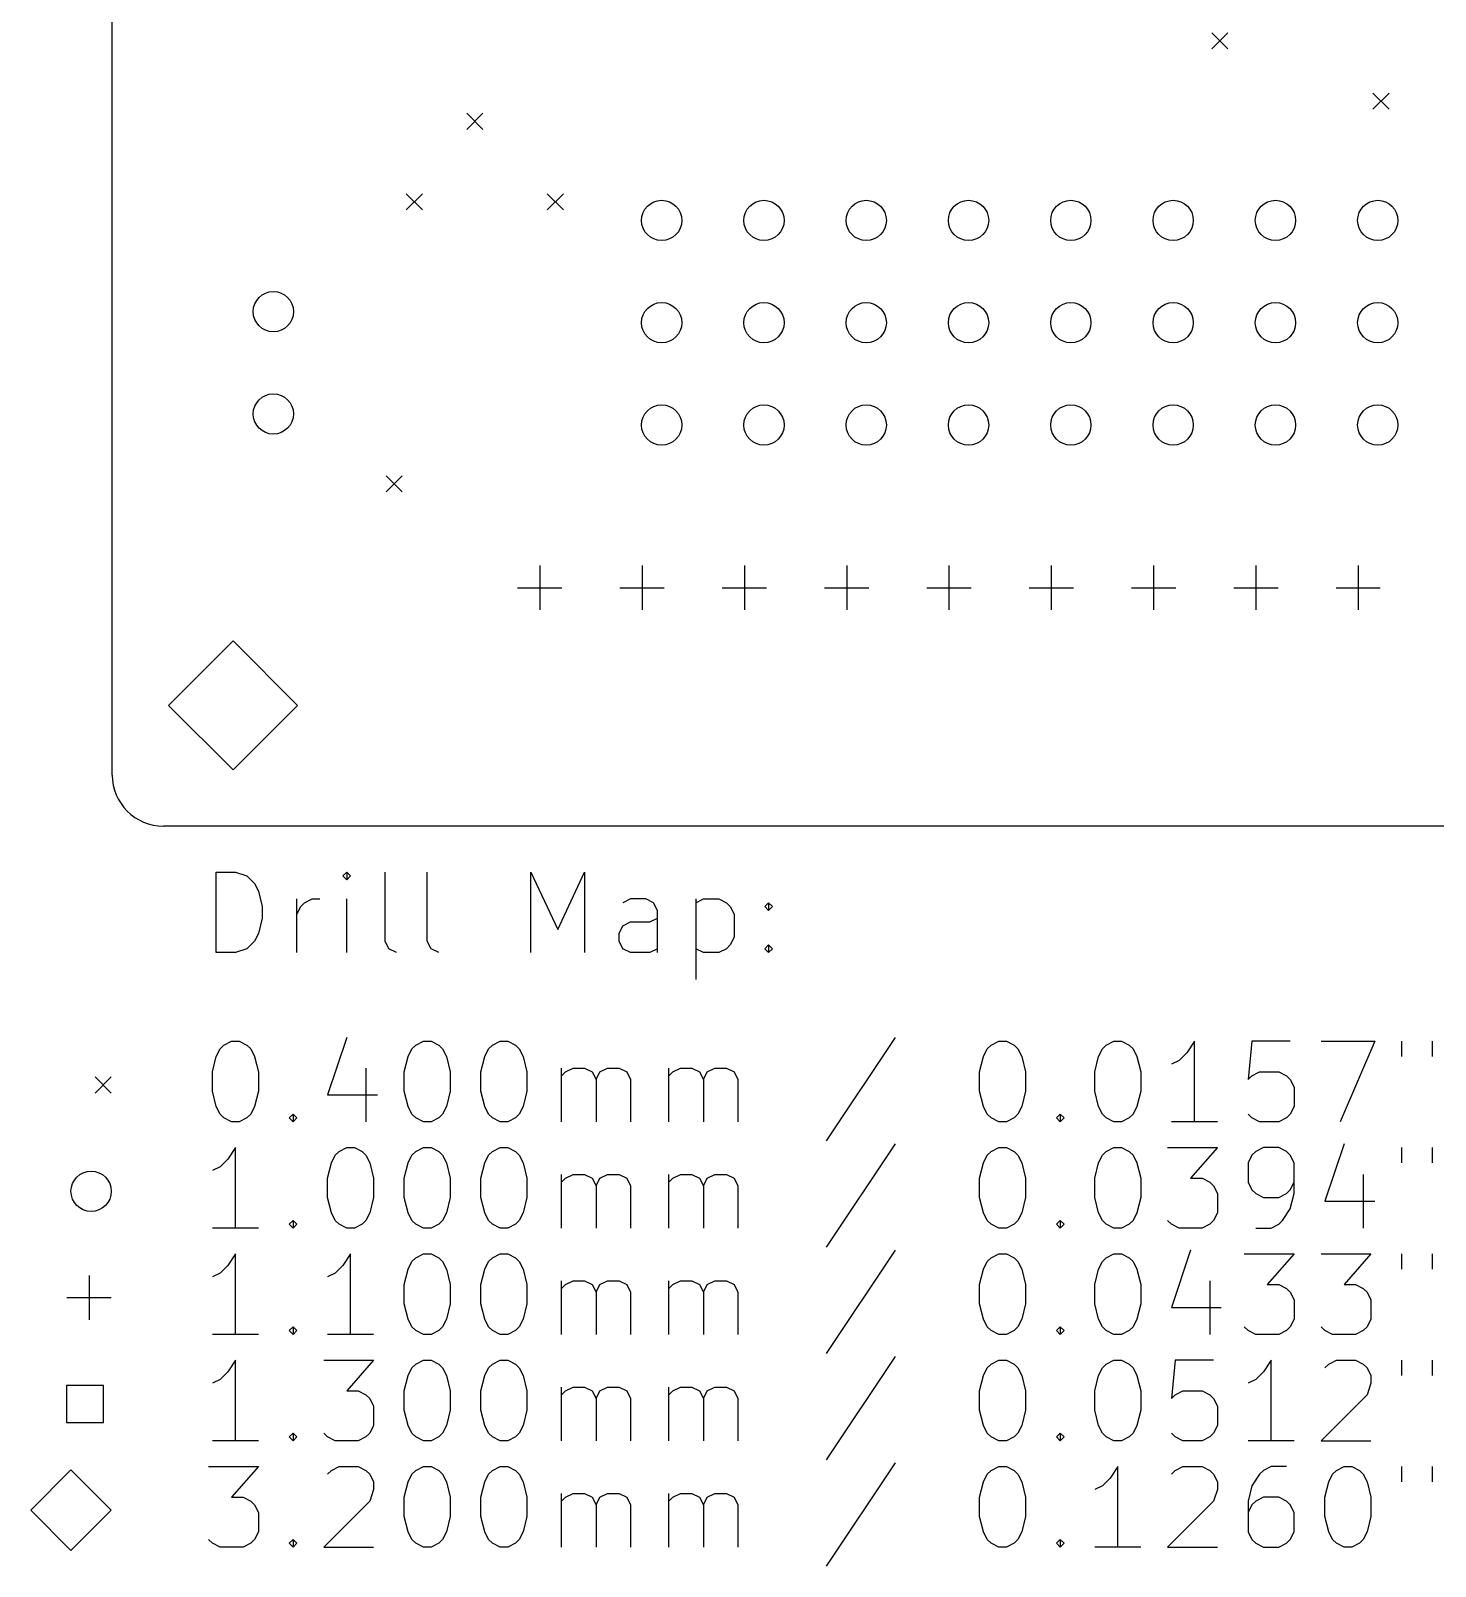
# Model space of a CAD drawing. Extents: x 14 to 84.1, y -18.7 to 60.
# Drawn here: x 13.97 to 48.85, y -18.38 to 19.75 of the extents above; entities that cross this region are included whole.
import ezdxf

# ---------------------------------------------------------------- set-up
doc = ezdxf.new("R2010")
doc.units = 0
doc.layers.add('BLACK', color=7, linetype='CONTINUOUS')

msp = doc.modelspace()

# ---------------------------------------------------------------- linework, layer by layer
at = {"layer": 'BLACK', "linetype": 'CONTINUOUS'}
for p, q in [((16, 1.27), (16, 58.7299)), ((43.3, 19.7), (43.7, 19.3)), ((43.7, 19.7), (43.3, 19.3)), ((47.3, 18.2), (47.7, 17.8)), ((47.7, 18.2), (47.3, 17.8)), ((24.8, 17.7), (25.2, 17.3)), ((25.2, 17.7), (24.8, 17.3)), ((23.3, 15.7), (23.7, 15.3)), ((23.7, 15.7), (23.3, 15.3)), ((26.8, 15.7), (27.2, 15.3)), ((27.2, 15.7), (26.8, 15.3)), ((22.8, 8.7), (23.2, 8.3)), ((23.2, 8.7), (22.8, 8.3)), ((26.61412, 6.47074), (26.61412, 5.37074)), ((29.15412, 6.47074), (29.15412, 5.37074)), ((31.69412, 6.47074), (31.69412, 5.37074)), ((34.23412, 6.47074), (34.23412, 5.37074)), ((36.77412, 6.47074), (36.77412, 5.37074)), ((39.31412, 6.47074), (39.31412, 5.37074)), ((41.85412, 6.47074), (41.85412, 5.37074)), ((44.39412, 6.47074), (44.39412, 5.37074)), ((46.93412, 6.47074), (46.93412, 5.37074)), ((26.06412, 5.92074), (27.16412, 5.92074)), ((28.60412, 5.92074), (29.70412, 5.92074)), ((31.14412, 5.92074), (32.24412, 5.92074)), ((33.68412, 5.92074), (34.78412, 5.92074)), ((36.22412, 5.92074), (37.32412, 5.92074)), ((38.76412, 5.92074), (39.86412, 5.92074)), ((41.30412, 5.92074), (42.40412, 5.92074)), ((43.84412, 5.92074), (44.94412, 5.92074)), ((46.38412, 5.92074), (47.48412, 5.92074)), ((19, 4.6), (17.4, 3)), ((20.6, 3), (19, 4.6)), ((17.4, 3), (19, 1.4)), ((19, 1.4), (20.6, 3)), ((82.73, 0), (17.27, 0)), ((18.582768, -3.139838), (18.582768, -1.139838)), ((18.582768, -1.139838), (19.058958, -1.139838)), ((19.058958, -1.139838), (19.344673, -1.235076)), ((21.820863, -1.139838), (21.725625, -1.235076)), ((21.916101, -1.235076), (21.820863, -1.139838)), ((21.820863, -1.139838), (21.820863, -1.330314)), ((22.773244, -2.854123), (22.773244, -1.139838)), ((23.820863, -2.854123), (23.820863, -1.139838)), ((26.392292, -3.139838), (26.392292, -1.139838)), ((26.392292, -1.139838), (27.058959, -2.568409)), ((27.058959, -2.568409), (27.725625, -1.139838)), ((27.725625, -1.139838), (27.725625, -3.139838)), ((19.344673, -1.235076), (19.535149, -1.425552)), ((19.535149, -1.425552), (19.630387, -1.616028)), ((21.725625, -1.235076), (21.820863, -1.330314)), ((21.820863, -1.330314), (21.916101, -1.235076)), ((19.630387, -1.616028), (19.725625, -1.99698)), ((20.582768, -3.139838), (20.582768, -1.806504)), ((20.678006, -1.99698), (20.773244, -1.901742)), ((20.773244, -1.901742), (20.96372, -1.806504)), ((20.96372, -1.806504), (21.154197, -1.806504)), ((21.820863, -3.139838), (21.820863, -1.806504)), ((28.868482, -1.806504), (28.678006, -1.901742)), ((29.249435, -1.806504), (28.868482, -1.806504)), ((29.439911, -1.901742), (29.249435, -1.806504)), ((29.535149, -2.092219), (29.439911, -1.901742)), ((30.48753, -1.806504), (30.48753, -3.806504)), ((30.48753, -1.901742), (30.678006, -1.806504)), ((30.678006, -1.806504), (31.058959, -1.806504)), ((31.058959, -1.806504), (31.249435, -1.901742)), ((31.249435, -1.901742), (31.344673, -1.99698)), ((32.201816, -1.99698), (32.297054, -1.901742)), ((32.297054, -1.901742), (32.392292, -1.99698)), ((32.297054, -1.901742), (32.297054, -2.092219)), ((19.725625, -2.282695), (19.630387, -2.663647)), ((19.725625, -1.99698), (19.725625, -2.282695)), ((20.582768, -2.187457), (20.678006, -1.99698)), ((29.344673, -2.377933), (29.535149, -2.282695)), ((29.535149, -3.139838), (29.535149, -2.092219)), ((31.344673, -1.99698), (31.439911, -2.187457)), ((31.439911, -2.187457), (31.439911, -2.758885)), ((32.297054, -2.092219), (32.201816, -1.99698)), ((32.392292, -1.99698), (32.297054, -2.092219)), ((19.630387, -2.663647), (19.535149, -2.854123)), ((28.582768, -2.663647), (28.678006, -2.473171)), ((28.582768, -2.854123), (28.582768, -2.663647)), ((28.678006, -2.473171), (28.868482, -2.377933)), ((28.868482, -2.377933), (29.344673, -2.377933)), ((19.344673, -3.0446), (19.058958, -3.139838)), ((19.535149, -2.854123), (19.344673, -3.0446)), ((22.868482, -3.0446), (22.773244, -2.854123)), ((23.058958, -3.139838), (22.868482, -3.0446)), ((23.916101, -3.0446), (23.820863, -2.854123)), ((24.106577, -3.139838), (23.916101, -3.0446)), ((28.678006, -3.0446), (28.582768, -2.854123)), ((28.868482, -3.139838), (28.678006, -3.0446)), ((29.535149, -3.0446), (29.344673, -3.139838)), ((30.678006, -3.139838), (30.48753, -3.0446)), ((31.249435, -3.0446), (31.058959, -3.139838)), ((31.344673, -2.949361), (31.249435, -3.0446)), ((31.439911, -2.758885), (31.344673, -2.949361)), ((32.201816, -3.0446), (32.297054, -2.949361)), ((32.297054, -3.139838), (32.201816, -3.0446)), ((32.297054, -2.949361), (32.392292, -3.0446)), ((32.297054, -2.949361), (32.297054, -3.139838)), ((32.392292, -3.0446), (32.297054, -3.139838)), ((19.058958, -3.139838), (18.582768, -3.139838)), ((29.344673, -3.139838), (28.868482, -3.139838)), ((31.058959, -3.139838), (30.678006, -3.139838)), ((21.820863, -5.2446), (21.344673, -6.673171)), ((35.439912, -5.2446), (33.725627, -7.816028)), ((18.582768, -5.72079), (18.678006, -5.530314)), ((18.678006, -5.530314), (18.773244, -5.435076)), ((18.773244, -5.435076), (18.96372, -5.339838)), ((18.96372, -5.339838), (19.154197, -5.339838)), ((19.154197, -5.339838), (19.344673, -5.435076)), ((19.344673, -5.435076), (19.439911, -5.530314)), ((19.439911, -5.530314), (19.535149, -5.72079)), ((23.344673, -5.72079), (23.439911, -5.530314)), ((23.439911, -5.530314), (23.535149, -5.435076)), ((23.535149, -5.435076), (23.725625, -5.339838)), ((23.725625, -5.339838), (23.916102, -5.339838)), ((23.916102, -5.339838), (24.106578, -5.435076)), ((24.106578, -5.435076), (24.201816, -5.530314)), ((24.201816, -5.530314), (24.297054, -5.72079)), ((25.249435, -5.72079), (25.344673, -5.530314)), ((25.344673, -5.530314), (25.439911, -5.435076)), ((25.439911, -5.435076), (25.630387, -5.339838)), ((25.630387, -5.339838), (25.820864, -5.339838)), ((25.820864, -5.339838), (26.01134, -5.435076)), ((26.01134, -5.435076), (26.106578, -5.530314)), ((26.106578, -5.530314), (26.201816, -5.72079)), ((37.630389, -5.72079), (37.725627, -5.530314)), ((37.725627, -5.530314), (37.820865, -5.435076)), ((37.820865, -5.435076), (38.011341, -5.339838)), ((38.011341, -5.339838), (38.201818, -5.339838)), ((38.201818, -5.339838), (38.392294, -5.435076)), ((38.392294, -5.435076), (38.487532, -5.530314)), ((38.487532, -5.530314), (38.58277, -5.72079)), ((40.487532, -5.72079), (40.58277, -5.530314)), ((40.58277, -5.530314), (40.678008, -5.435076)), ((40.678008, -5.435076), (40.868484, -5.339838)), ((40.868484, -5.339838), (41.058961, -5.339838)), ((41.058961, -5.339838), (41.249437, -5.435076)), ((41.249437, -5.435076), (41.344675, -5.530314)), ((41.344675, -5.530314), (41.439913, -5.72079)), ((42.678008, -5.625552), (42.487532, -5.816028)), ((42.868484, -5.339838), (42.678008, -5.625552)), ((42.868484, -7.339838), (42.868484, -5.339838)), ((44.297056, -5.339838), (44.201818, -6.292219)), ((45.249437, -5.339838), (44.297056, -5.339838)), ((46.011342, -5.339838), (47.344675, -5.339838)), ((47.344675, -5.339838), (46.487532, -7.339838)), ((48.011342, -5.339838), (48.011342, -5.72079)), ((48.773247, -5.339838), (48.773247, -5.72079)), ((18.48753, -6.101742), (18.582768, -5.72079)), ((19.535149, -5.72079), (19.630387, -6.101742)), ((22.297054, -6.006504), (22.297054, -7.339838)), ((23.249435, -6.101742), (23.344673, -5.72079)), ((24.297054, -5.72079), (24.392292, -6.101742)), ((25.154197, -6.101742), (25.249435, -5.72079)), ((26.201816, -5.72079), (26.297054, -6.101742)), ((27.154197, -7.339838), (27.154197, -6.006504)), ((27.249435, -6.101742), (27.439911, -6.006504)), ((27.439911, -6.006504), (27.725626, -6.006504)), ((27.725626, -6.006504), (27.916102, -6.101742)), ((28.106578, -6.101742), (28.297054, -6.006504)), ((28.297054, -6.006504), (28.582768, -6.006504)), ((28.582768, -6.006504), (28.773245, -6.101742)), ((29.820864, -7.339838), (29.820864, -6.006504)), ((29.916102, -6.101742), (30.106578, -6.006504)), ((30.106578, -6.006504), (30.392293, -6.006504)), ((30.392293, -6.006504), (30.582769, -6.101742)), ((30.773245, -6.101742), (30.963721, -6.006504)), ((30.963721, -6.006504), (31.249435, -6.006504)), ((31.249435, -6.006504), (31.439912, -6.101742)), ((37.535151, -6.101742), (37.630389, -5.72079)), ((38.58277, -5.72079), (38.678008, -6.101742)), ((40.392294, -6.101742), (40.487532, -5.72079)), ((41.439913, -5.72079), (41.535151, -6.101742)), ((42.487532, -5.816028), (42.297056, -5.911266)), ((15.575, -6.225), (15.975, -6.625)), ((15.975, -6.225), (15.575, -6.625)), ((18.48753, -6.577933), (18.48753, -6.101742)), ((19.630387, -6.101742), (19.630387, -6.577933)), ((23.249435, -6.577933), (23.249435, -6.101742)), ((24.392292, -6.101742), (24.392292, -6.577933)), ((25.154197, -6.577933), (25.154197, -6.101742)), ((26.297054, -6.101742), (26.297054, -6.577933)), ((27.154197, -6.19698), (27.249435, -6.101742)), ((27.916102, -6.101742), (28.01134, -6.292219)), ((28.01134, -6.292219), (28.106578, -6.101742)), ((28.01134, -6.292219), (28.01134, -7.339838)), ((28.773245, -6.101742), (28.868483, -6.292219)), ((28.868483, -6.292219), (28.868483, -7.339838)), ((29.820864, -6.19698), (29.916102, -6.101742)), ((30.582769, -6.101742), (30.678007, -6.292219)), ((30.678007, -6.292219), (30.773245, -6.101742)), ((30.678007, -6.292219), (30.678007, -7.339838)), ((31.439912, -6.101742), (31.53515, -6.292219)), ((31.53515, -6.292219), (31.53515, -7.339838)), ((37.535151, -6.577933), (37.535151, -6.101742)), ((38.678008, -6.101742), (38.678008, -6.577933)), ((40.392294, -6.577933), (40.392294, -6.101742)), ((41.535151, -6.101742), (41.535151, -6.577933)), ((44.201818, -6.292219), (44.297056, -6.19698)), ((44.297056, -6.19698), (44.487532, -6.101742)), ((44.487532, -6.101742), (44.963723, -6.101742)), ((44.963723, -6.101742), (45.154199, -6.19698)), ((45.154199, -6.19698), (45.249437, -6.292219)), ((45.249437, -6.292219), (45.344675, -6.482695)), ((18.582768, -6.958885), (18.48753, -6.577933)), ((19.630387, -6.577933), (19.535149, -6.958885)), ((21.344673, -6.673171), (22.582768, -6.673171)), ((23.344673, -6.958885), (23.249435, -6.577933)), ((24.392292, -6.577933), (24.297054, -6.958885)), ((25.249435, -6.958885), (25.154197, -6.577933)), ((26.297054, -6.577933), (26.201816, -6.958885)), ((37.630389, -6.958885), (37.535151, -6.577933)), ((38.678008, -6.577933), (38.58277, -6.958885)), ((40.487532, -6.958885), (40.392294, -6.577933)), ((41.535151, -6.577933), (41.439913, -6.958885)), ((45.344675, -6.482695), (45.344675, -6.958885)), ((18.678006, -7.149361), (18.582768, -6.958885)), ((18.773244, -7.2446), (18.678006, -7.149361)), ((19.439911, -7.149361), (19.344673, -7.2446)), ((19.535149, -6.958885), (19.439911, -7.149361)), ((20.392292, -7.2446), (20.48753, -7.149361)), ((20.48753, -7.149361), (20.582768, -7.2446)), ((20.48753, -7.149361), (20.48753, -7.339838)), ((23.439911, -7.149361), (23.344673, -6.958885)), ((23.535149, -7.2446), (23.439911, -7.149361)), ((24.201816, -7.149361), (24.106578, -7.2446)), ((24.297054, -6.958885), (24.201816, -7.149361)), ((25.344673, -7.149361), (25.249435, -6.958885)), ((25.439911, -7.2446), (25.344673, -7.149361)), ((26.106578, -7.149361), (26.01134, -7.2446)), ((26.201816, -6.958885), (26.106578, -7.149361)), ((37.725627, -7.149361), (37.630389, -6.958885)), ((37.820865, -7.2446), (37.725627, -7.149361)), ((38.487532, -7.149361), (38.392294, -7.2446)), ((38.58277, -6.958885), (38.487532, -7.149361)), ((39.439913, -7.2446), (39.535151, -7.149361)), ((39.535151, -7.149361), (39.630389, -7.2446)), ((39.535151, -7.149361), (39.535151, -7.339838)), ((40.58277, -7.149361), (40.487532, -6.958885)), ((40.678008, -7.2446), (40.58277, -7.149361)), ((41.344675, -7.149361), (41.249437, -7.2446)), ((41.439913, -6.958885), (41.344675, -7.149361)), ((44.297056, -7.2446), (44.201818, -7.149361)), ((45.249437, -7.149361), (45.154199, -7.2446)), ((45.344675, -6.958885), (45.249437, -7.149361)), ((18.96372, -7.339838), (18.773244, -7.2446)), ((19.154197, -7.339838), (18.96372, -7.339838)), ((19.344673, -7.2446), (19.154197, -7.339838)), ((20.48753, -7.339838), (20.392292, -7.2446)), ((20.582768, -7.2446), (20.48753, -7.339838)), ((23.725625, -7.339838), (23.535149, -7.2446)), ((23.916102, -7.339838), (23.725625, -7.339838)), ((24.106578, -7.2446), (23.916102, -7.339838)), ((25.630387, -7.339838), (25.439911, -7.2446)), ((25.820864, -7.339838), (25.630387, -7.339838)), ((26.01134, -7.2446), (25.820864, -7.339838)), ((38.011341, -7.339838), (37.820865, -7.2446)), ((38.201818, -7.339838), (38.011341, -7.339838)), ((38.392294, -7.2446), (38.201818, -7.339838)), ((39.535151, -7.339838), (39.439913, -7.2446)), ((39.630389, -7.2446), (39.535151, -7.339838)), ((40.868484, -7.339838), (40.678008, -7.2446)), ((41.058961, -7.339838), (40.868484, -7.339838)), ((41.249437, -7.2446), (41.058961, -7.339838)), ((43.439913, -7.339838), (42.297056, -7.339838)), ((44.487532, -7.339838), (44.297056, -7.2446)), ((44.963723, -7.339838), (44.487532, -7.339838)), ((45.154199, -7.2446), (44.963723, -7.339838)), ((19.058958, -7.979838), (18.868482, -8.265552)), ((19.058958, -9.979838), (19.058958, -7.979838)), ((21.630387, -8.075076), (21.820863, -7.979838)), ((21.820863, -7.979838), (22.01134, -7.979838)), ((22.01134, -7.979838), (22.201816, -8.075076)), ((23.535149, -8.075076), (23.725625, -7.979838)), ((23.725625, -7.979838), (23.916102, -7.979838)), ((23.916102, -7.979838), (24.106578, -8.075076)), ((25.439911, -8.075076), (25.630387, -7.979838)), ((25.630387, -7.979838), (25.820864, -7.979838)), ((25.820864, -7.979838), (26.01134, -8.075076)), ((35.439912, -7.8846), (33.725627, -10.456028)), ((37.820865, -8.075076), (38.011341, -7.979838)), ((38.011341, -7.979838), (38.201818, -7.979838)), ((38.201818, -7.979838), (38.392294, -8.075076)), ((40.678008, -8.075076), (40.868484, -7.979838)), ((40.868484, -7.979838), (41.058961, -7.979838)), ((41.058961, -7.979838), (41.249437, -8.075076)), ((42.201818, -7.979838), (43.439913, -7.979838)), ((43.439913, -7.979838), (42.773246, -8.741742)), ((44.58277, -7.979838), (44.392294, -8.075076)), ((44.963723, -7.979838), (44.58277, -7.979838)), ((45.154199, -8.075076), (44.963723, -7.979838)), ((46.58277, -7.8846), (46.10658, -9.313171)), ((48.011342, -7.979838), (48.011342, -8.36079)), ((48.773247, -7.979838), (48.773247, -8.36079)), ((18.868482, -8.265552), (18.678006, -8.456028)), ((21.344673, -8.741742), (21.439911, -8.36079)), ((21.439911, -8.36079), (21.535149, -8.170314)), ((21.535149, -8.170314), (21.630387, -8.075076)), ((22.201816, -8.075076), (22.297054, -8.170314)), ((22.297054, -8.170314), (22.392292, -8.36079)), ((22.392292, -8.36079), (22.48753, -8.741742)), ((23.249435, -8.741742), (23.344673, -8.36079)), ((23.344673, -8.36079), (23.439911, -8.170314)), ((23.439911, -8.170314), (23.535149, -8.075076)), ((24.106578, -8.075076), (24.201816, -8.170314)), ((24.201816, -8.170314), (24.297054, -8.36079)), ((24.297054, -8.36079), (24.392292, -8.741742)), ((25.154197, -8.741742), (25.249435, -8.36079)), ((25.249435, -8.36079), (25.344673, -8.170314)), ((25.344673, -8.170314), (25.439911, -8.075076)), ((26.01134, -8.075076), (26.106578, -8.170314)), ((26.106578, -8.170314), (26.201816, -8.36079)), ((26.201816, -8.36079), (26.297054, -8.741742)), ((37.535151, -8.741742), (37.630389, -8.36079)), ((37.630389, -8.36079), (37.725627, -8.170314)), ((37.725627, -8.170314), (37.820865, -8.075076)), ((38.392294, -8.075076), (38.487532, -8.170314)), ((38.487532, -8.170314), (38.58277, -8.36079)), ((38.58277, -8.36079), (38.678008, -8.741742)), ((40.392294, -8.741742), (40.487532, -8.36079)), ((40.487532, -8.36079), (40.58277, -8.170314)), ((40.58277, -8.170314), (40.678008, -8.075076)), ((41.249437, -8.075076), (41.344675, -8.170314)), ((41.344675, -8.170314), (41.439913, -8.36079)), ((41.439913, -8.36079), (41.535151, -8.741742)), ((44.297056, -8.170314), (44.201818, -8.36079)), ((44.201818, -8.36079), (44.201818, -8.83698)), ((44.392294, -8.075076), (44.297056, -8.170314)), ((45.249437, -8.170314), (45.154199, -8.075076)), ((45.344675, -8.36079), (45.249437, -8.170314)), ((45.344675, -9.122695), (45.344675, -8.36079)), ((18.678006, -8.456028), (18.48753, -8.551266)), ((21.344673, -9.217933), (21.344673, -8.741742)), ((22.48753, -8.741742), (22.48753, -9.217933)), ((23.249435, -9.217933), (23.249435, -8.741742)), ((24.392292, -8.741742), (24.392292, -9.217933)), ((25.154197, -9.217933), (25.154197, -8.741742)), ((26.297054, -8.741742), (26.297054, -9.217933)), ((27.154197, -9.979838), (27.154197, -8.646504)), ((27.154197, -8.83698), (27.249435, -8.741742)), ((27.249435, -8.741742), (27.439911, -8.646504)), ((27.439911, -8.646504), (27.725626, -8.646504)), ((27.725626, -8.646504), (27.916102, -8.741742)), ((27.916102, -8.741742), (28.01134, -8.932219)), ((28.01134, -8.932219), (28.106578, -8.741742)), ((28.106578, -8.741742), (28.297054, -8.646504)), ((28.297054, -8.646504), (28.582768, -8.646504)), ((28.582768, -8.646504), (28.773245, -8.741742)), ((28.773245, -8.741742), (28.868483, -8.932219)), ((29.820864, -9.979838), (29.820864, -8.646504)), ((29.820864, -8.83698), (29.916102, -8.741742)), ((29.916102, -8.741742), (30.106578, -8.646504)), ((30.106578, -8.646504), (30.392293, -8.646504)), ((30.392293, -8.646504), (30.582769, -8.741742)), ((30.582769, -8.741742), (30.678007, -8.932219)), ((30.678007, -8.932219), (30.773245, -8.741742)), ((30.773245, -8.741742), (30.963721, -8.646504)), ((30.963721, -8.646504), (31.249435, -8.646504)), ((31.249435, -8.646504), (31.439912, -8.741742)), ((31.439912, -8.741742), (31.53515, -8.932219)), ((37.535151, -9.217933), (37.535151, -8.741742)), ((38.678008, -8.741742), (38.678008, -9.217933)), ((40.392294, -9.217933), (40.392294, -8.741742)), ((41.535151, -8.741742), (41.535151, -9.217933)), ((42.773246, -8.741742), (43.058961, -8.741742)), ((43.058961, -8.741742), (43.249437, -8.83698)), ((47.058961, -8.646504), (47.058961, -9.979838)), ((28.01134, -8.932219), (28.01134, -9.979838)), ((28.868483, -8.932219), (28.868483, -9.979838)), ((30.678007, -8.932219), (30.678007, -9.979838)), ((31.53515, -8.932219), (31.53515, -9.979838)), ((43.249437, -8.83698), (43.344675, -8.932219)), ((43.344675, -8.932219), (43.439913, -9.122695)), ((43.439913, -9.122695), (43.439913, -9.598885)), ((44.201818, -8.83698), (44.297056, -9.027457)), ((44.297056, -9.027457), (44.392294, -9.122695)), ((44.392294, -9.122695), (44.58277, -9.217933)), ((44.963723, -9.217933), (45.154199, -9.122695)), ((45.154199, -9.122695), (45.249437, -9.027457)), ((45.249437, -9.027457), (45.344675, -8.83698)), ((45.249437, -9.503647), (45.344675, -9.122695)), ((21.439911, -9.598885), (21.344673, -9.217933)), ((22.48753, -9.217933), (22.392292, -9.598885)), ((23.344673, -9.598885), (23.249435, -9.217933)), ((24.392292, -9.217933), (24.297054, -9.598885)), ((25.249435, -9.598885), (25.154197, -9.217933)), ((26.297054, -9.217933), (26.201816, -9.598885)), ((37.630389, -9.598885), (37.535151, -9.217933)), ((38.678008, -9.217933), (38.58277, -9.598885)), ((40.487532, -9.598885), (40.392294, -9.217933)), ((41.535151, -9.217933), (41.439913, -9.598885)), ((44.58277, -9.217933), (44.963723, -9.217933)), ((45.058961, -9.789361), (45.249437, -9.503647)), ((46.10658, -9.313171), (47.344675, -9.313171)), ((20.392292, -9.8846), (20.48753, -9.789361)), ((20.48753, -9.979838), (20.392292, -9.8846)), ((20.48753, -9.789361), (20.582768, -9.8846)), ((20.48753, -9.789361), (20.48753, -9.979838)), ((20.582768, -9.8846), (20.48753, -9.979838)), ((21.535149, -9.789361), (21.439911, -9.598885)), ((21.630387, -9.8846), (21.535149, -9.789361)), ((21.820863, -9.979838), (21.630387, -9.8846)), ((22.201816, -9.8846), (22.01134, -9.979838)), ((22.297054, -9.789361), (22.201816, -9.8846)), ((22.392292, -9.598885), (22.297054, -9.789361)), ((23.439911, -9.789361), (23.344673, -9.598885)), ((23.535149, -9.8846), (23.439911, -9.789361)), ((23.725625, -9.979838), (23.535149, -9.8846)), ((24.106578, -9.8846), (23.916102, -9.979838)), ((24.201816, -9.789361), (24.106578, -9.8846)), ((24.297054, -9.598885), (24.201816, -9.789361)), ((25.344673, -9.789361), (25.249435, -9.598885)), ((25.439911, -9.8846), (25.344673, -9.789361)), ((25.630387, -9.979838), (25.439911, -9.8846)), ((26.01134, -9.8846), (25.820864, -9.979838)), ((26.106578, -9.789361), (26.01134, -9.8846)), ((26.201816, -9.598885), (26.106578, -9.789361)), ((37.725627, -9.789361), (37.630389, -9.598885)), ((37.820865, -9.8846), (37.725627, -9.789361)), ((38.011341, -9.979838), (37.820865, -9.8846)), ((38.392294, -9.8846), (38.201818, -9.979838)), ((38.487532, -9.789361), (38.392294, -9.8846)), ((38.58277, -9.598885), (38.487532, -9.789361)), ((39.439913, -9.8846), (39.535151, -9.789361)), ((39.535151, -9.979838), (39.439913, -9.8846)), ((39.535151, -9.789361), (39.630389, -9.8846)), ((39.535151, -9.789361), (39.535151, -9.979838)), ((39.630389, -9.8846), (39.535151, -9.979838)), ((40.58277, -9.789361), (40.487532, -9.598885)), ((40.678008, -9.8846), (40.58277, -9.789361)), ((40.868484, -9.979838), (40.678008, -9.8846)), ((41.249437, -9.8846), (41.058961, -9.979838)), ((41.344675, -9.789361), (41.249437, -9.8846)), ((41.439913, -9.598885), (41.344675, -9.789361)), ((42.297056, -9.8846), (42.201818, -9.789361)), ((42.487532, -9.979838), (42.297056, -9.8846)), ((43.249437, -9.8846), (43.058961, -9.979838)), ((43.344675, -9.789361), (43.249437, -9.8846)), ((43.439913, -9.598885), (43.344675, -9.789361)), ((44.773246, -9.979838), (44.963723, -9.8846)), ((44.963723, -9.8846), (45.058961, -9.789361)), ((19.630387, -9.979838), (18.48753, -9.979838)), ((22.01134, -9.979838), (21.820863, -9.979838)), ((23.916102, -9.979838), (23.725625, -9.979838)), ((25.820864, -9.979838), (25.630387, -9.979838)), ((38.201818, -9.979838), (38.011341, -9.979838)), ((41.058961, -9.979838), (40.868484, -9.979838)), ((43.058961, -9.979838), (42.487532, -9.979838)), ((44.392294, -9.979838), (44.773246, -9.979838)), ((19.058958, -10.619838), (18.868482, -10.905552)), ((19.058958, -12.619838), (19.058958, -10.619838)), ((21.916101, -10.619838), (21.725625, -10.905552)), ((21.916101, -12.619838), (21.916101, -10.619838)), ((23.535149, -10.715076), (23.725625, -10.619838)), ((23.725625, -10.619838), (23.916102, -10.619838)), ((23.916102, -10.619838), (24.106578, -10.715076)), ((25.439911, -10.715076), (25.630387, -10.619838)), ((25.630387, -10.619838), (25.820864, -10.619838)), ((25.820864, -10.619838), (26.01134, -10.715076)), ((35.439912, -10.5246), (33.725627, -13.096028)), ((37.820865, -10.715076), (38.011341, -10.619838)), ((38.011341, -10.619838), (38.201818, -10.619838)), ((38.201818, -10.619838), (38.392294, -10.715076)), ((40.678008, -10.715076), (40.868484, -10.619838)), ((40.868484, -10.619838), (41.058961, -10.619838)), ((41.058961, -10.619838), (41.249437, -10.715076)), ((42.773246, -10.5246), (42.297056, -11.953171)), ((44.10658, -10.619838), (45.344675, -10.619838)), ((45.344675, -10.619838), (44.678008, -11.381742)), ((46.011342, -10.619838), (47.249437, -10.619838)), ((47.249437, -10.619838), (46.58277, -11.381742)), ((48.011342, -10.619838), (48.011342, -11.00079)), ((48.773247, -10.619838), (48.773247, -11.00079)), ((18.868482, -10.905552), (18.678006, -11.096028)), ((21.725625, -10.905552), (21.535149, -11.096028)), ((23.249435, -11.381742), (23.344673, -11.00079)), ((23.344673, -11.00079), (23.439911, -10.810314)), ((23.439911, -10.810314), (23.535149, -10.715076)), ((24.106578, -10.715076), (24.201816, -10.810314)), ((24.201816, -10.810314), (24.297054, -11.00079)), ((24.297054, -11.00079), (24.392292, -11.381742)), ((25.154197, -11.381742), (25.249435, -11.00079)), ((25.249435, -11.00079), (25.344673, -10.810314)), ((25.344673, -10.810314), (25.439911, -10.715076)), ((26.01134, -10.715076), (26.106578, -10.810314)), ((26.106578, -10.810314), (26.201816, -11.00079)), ((26.201816, -11.00079), (26.297054, -11.381742)), ((37.535151, -11.381742), (37.630389, -11.00079)), ((37.630389, -11.00079), (37.725627, -10.810314)), ((37.725627, -10.810314), (37.820865, -10.715076)), ((38.392294, -10.715076), (38.487532, -10.810314)), ((38.487532, -10.810314), (38.58277, -11.00079)), ((38.58277, -11.00079), (38.678008, -11.381742)), ((40.392294, -11.381742), (40.487532, -11.00079)), ((40.487532, -11.00079), (40.58277, -10.810314)), ((40.58277, -10.810314), (40.678008, -10.715076)), ((41.249437, -10.715076), (41.344675, -10.810314)), ((41.344675, -10.810314), (41.439913, -11.00079)), ((41.439913, -11.00079), (41.535151, -11.381742)), ((15.425, -11.155), (15.425, -12.255)), ((18.678006, -11.096028), (18.48753, -11.191266)), ((21.535149, -11.096028), (21.344673, -11.191266)), ((23.249435, -11.857933), (23.249435, -11.381742)), ((24.392292, -11.381742), (24.392292, -11.857933)), ((25.154197, -11.857933), (25.154197, -11.381742)), ((26.297054, -11.381742), (26.297054, -11.857933)), ((27.154197, -12.619838), (27.154197, -11.286504)), ((27.154197, -11.47698), (27.249435, -11.381742)), ((27.249435, -11.381742), (27.439911, -11.286504)), ((27.439911, -11.286504), (27.725626, -11.286504)), ((27.725626, -11.286504), (27.916102, -11.381742)), ((27.916102, -11.381742), (28.01134, -11.572219)), ((28.01134, -11.572219), (28.106578, -11.381742)), ((28.106578, -11.381742), (28.297054, -11.286504)), ((28.297054, -11.286504), (28.582768, -11.286504)), ((28.582768, -11.286504), (28.773245, -11.381742)), ((28.773245, -11.381742), (28.868483, -11.572219)), ((29.820864, -12.619838), (29.820864, -11.286504)), ((29.820864, -11.47698), (29.916102, -11.381742)), ((29.916102, -11.381742), (30.106578, -11.286504)), ((30.106578, -11.286504), (30.392293, -11.286504)), ((30.392293, -11.286504), (30.582769, -11.381742)), ((30.582769, -11.381742), (30.678007, -11.572219)), ((30.678007, -11.572219), (30.773245, -11.381742)), ((30.773245, -11.381742), (30.963721, -11.286504)), ((30.963721, -11.286504), (31.249435, -11.286504)), ((31.249435, -11.286504), (31.439912, -11.381742)), ((31.439912, -11.381742), (31.53515, -11.572219)), ((37.535151, -11.857933), (37.535151, -11.381742)), ((38.678008, -11.381742), (38.678008, -11.857933)), ((40.392294, -11.857933), (40.392294, -11.381742)), ((41.535151, -11.381742), (41.535151, -11.857933)), ((43.249437, -11.286504), (43.249437, -12.619838)), ((44.678008, -11.381742), (44.963723, -11.381742)), ((44.963723, -11.381742), (45.154199, -11.47698)), ((46.58277, -11.381742), (46.868485, -11.381742)), ((46.868485, -11.381742), (47.058961, -11.47698)), ((14.875, -11.705), (15.975, -11.705)), ((28.01134, -11.572219), (28.01134, -12.619838)), ((28.868483, -11.572219), (28.868483, -12.619838)), ((30.678007, -11.572219), (30.678007, -12.619838)), ((31.53515, -11.572219), (31.53515, -12.619838)), ((45.154199, -11.47698), (45.249437, -11.572219)), ((45.249437, -11.572219), (45.344675, -11.762695)), ((45.344675, -11.762695), (45.344675, -12.238885)), ((47.058961, -11.47698), (47.154199, -11.572219)), ((47.154199, -11.572219), (47.249437, -11.762695)), ((47.249437, -11.762695), (47.249437, -12.238885)), ((23.344673, -12.238885), (23.249435, -11.857933)), ((24.392292, -11.857933), (24.297054, -12.238885)), ((25.249435, -12.238885), (25.154197, -11.857933)), ((26.297054, -11.857933), (26.201816, -12.238885)), ((37.630389, -12.238885), (37.535151, -11.857933)), ((38.678008, -11.857933), (38.58277, -12.238885)), ((40.487532, -12.238885), (40.392294, -11.857933)), ((41.535151, -11.857933), (41.439913, -12.238885)), ((42.297056, -11.953171), (43.535151, -11.953171)), ((20.392292, -12.5246), (20.48753, -12.429361)), ((20.48753, -12.619838), (20.392292, -12.5246)), ((20.48753, -12.429361), (20.582768, -12.5246)), ((20.48753, -12.429361), (20.48753, -12.619838)), ((20.582768, -12.5246), (20.48753, -12.619838)), ((23.439911, -12.429361), (23.344673, -12.238885)), ((23.535149, -12.5246), (23.439911, -12.429361)), ((23.725625, -12.619838), (23.535149, -12.5246)), ((24.106578, -12.5246), (23.916102, -12.619838)), ((24.201816, -12.429361), (24.106578, -12.5246)), ((24.297054, -12.238885), (24.201816, -12.429361)), ((25.344673, -12.429361), (25.249435, -12.238885)), ((25.439911, -12.5246), (25.344673, -12.429361)), ((25.630387, -12.619838), (25.439911, -12.5246)), ((26.01134, -12.5246), (25.820864, -12.619838)), ((26.106578, -12.429361), (26.01134, -12.5246)), ((26.201816, -12.238885), (26.106578, -12.429361)), ((37.725627, -12.429361), (37.630389, -12.238885)), ((37.820865, -12.5246), (37.725627, -12.429361)), ((38.011341, -12.619838), (37.820865, -12.5246)), ((38.392294, -12.5246), (38.201818, -12.619838)), ((38.487532, -12.429361), (38.392294, -12.5246)), ((38.58277, -12.238885), (38.487532, -12.429361)), ((39.439913, -12.5246), (39.535151, -12.429361)), ((39.535151, -12.619838), (39.439913, -12.5246)), ((39.535151, -12.429361), (39.630389, -12.5246)), ((39.535151, -12.429361), (39.535151, -12.619838)), ((39.630389, -12.5246), (39.535151, -12.619838)), ((40.58277, -12.429361), (40.487532, -12.238885)), ((40.678008, -12.5246), (40.58277, -12.429361)), ((40.868484, -12.619838), (40.678008, -12.5246)), ((41.249437, -12.5246), (41.058961, -12.619838)), ((41.344675, -12.429361), (41.249437, -12.5246)), ((41.439913, -12.238885), (41.344675, -12.429361)), ((44.201818, -12.5246), (44.10658, -12.429361)), ((44.392294, -12.619838), (44.201818, -12.5246)), ((45.154199, -12.5246), (44.963723, -12.619838)), ((45.249437, -12.429361), (45.154199, -12.5246)), ((45.344675, -12.238885), (45.249437, -12.429361)), ((46.10658, -12.5246), (46.011342, -12.429361)), ((46.297056, -12.619838), (46.10658, -12.5246)), ((47.058961, -12.5246), (46.868485, -12.619838)), ((47.154199, -12.429361), (47.058961, -12.5246)), ((47.249437, -12.238885), (47.154199, -12.429361)), ((19.630387, -12.619838), (18.48753, -12.619838)), ((22.48753, -12.619838), (21.344673, -12.619838)), ((23.916102, -12.619838), (23.725625, -12.619838)), ((25.820864, -12.619838), (25.630387, -12.619838)), ((38.201818, -12.619838), (38.011341, -12.619838)), ((41.058961, -12.619838), (40.868484, -12.619838)), ((44.963723, -12.619838), (44.392294, -12.619838)), ((46.868485, -12.619838), (46.297056, -12.619838)), ((19.058958, -13.259838), (18.868482, -13.545552)), ((19.058958, -15.259838), (19.058958, -13.259838)), ((21.249435, -13.259838), (22.48753, -13.259838)), ((22.48753, -13.259838), (21.820863, -14.021742)), ((23.535149, -13.355076), (23.725625, -13.259838)), ((23.725625, -13.259838), (23.916102, -13.259838)), ((23.916102, -13.259838), (24.106578, -13.355076)), ((25.439911, -13.355076), (25.630387, -13.259838)), ((25.630387, -13.259838), (25.820864, -13.259838)), ((25.820864, -13.259838), (26.01134, -13.355076)), ((35.439912, -13.1646), (33.725627, -15.736028)), ((37.820865, -13.355076), (38.011341, -13.259838)), ((38.011341, -13.259838), (38.201818, -13.259838)), ((38.201818, -13.259838), (38.392294, -13.355076)), ((40.678008, -13.355076), (40.868484, -13.259838)), ((40.868484, -13.259838), (41.058961, -13.259838)), ((41.058961, -13.259838), (41.249437, -13.355076)), ((42.392294, -13.259838), (42.297056, -14.212219)), ((43.344675, -13.259838), (42.392294, -13.259838)), ((44.773246, -13.259838), (44.58277, -13.545552)), ((44.773246, -15.259838), (44.773246, -13.259838)), ((46.201818, -13.355076), (46.392294, -13.259838)), ((46.392294, -13.259838), (46.868485, -13.259838)), ((46.868485, -13.259838), (47.058961, -13.355076)), ((48.011342, -13.259838), (48.011342, -13.64079)), ((48.773247, -13.259838), (48.773247, -13.64079)), ((18.868482, -13.545552), (18.678006, -13.736028)), ((23.249435, -14.021742), (23.344673, -13.64079)), ((23.344673, -13.64079), (23.439911, -13.450314)), ((23.439911, -13.450314), (23.535149, -13.355076)), ((24.106578, -13.355076), (24.201816, -13.450314)), ((24.201816, -13.450314), (24.297054, -13.64079)), ((24.297054, -13.64079), (24.392292, -14.021742)), ((25.154197, -14.021742), (25.249435, -13.64079)), ((25.249435, -13.64079), (25.344673, -13.450314)), ((25.344673, -13.450314), (25.439911, -13.355076)), ((26.01134, -13.355076), (26.106578, -13.450314)), ((26.106578, -13.450314), (26.201816, -13.64079)), ((26.201816, -13.64079), (26.297054, -14.021742)), ((37.535151, -14.021742), (37.630389, -13.64079)), ((37.630389, -13.64079), (37.725627, -13.450314)), ((37.725627, -13.450314), (37.820865, -13.355076)), ((38.392294, -13.355076), (38.487532, -13.450314)), ((38.487532, -13.450314), (38.58277, -13.64079)), ((38.58277, -13.64079), (38.678008, -14.021742)), ((40.392294, -14.021742), (40.487532, -13.64079)), ((40.487532, -13.64079), (40.58277, -13.450314)), ((40.58277, -13.450314), (40.678008, -13.355076)), ((41.249437, -13.355076), (41.344675, -13.450314)), ((41.344675, -13.450314), (41.439913, -13.64079)), ((41.439913, -13.64079), (41.535151, -14.021742)), ((44.58277, -13.545552), (44.392294, -13.736028)), ((46.10658, -13.450314), (46.201818, -13.355076)), ((47.058961, -13.355076), (47.154199, -13.450314)), ((47.154199, -13.450314), (47.249437, -13.64079)), ((47.249437, -13.64079), (47.249437, -13.831266)), ((15.784624, -13.885376), (14.865376, -13.885376)), ((14.865376, -13.885376), (14.865376, -14.804624)), ((15.784624, -14.804624), (15.784624, -13.885376)), ((18.678006, -13.736028), (18.48753, -13.831266)), ((21.820863, -14.021742), (22.106578, -14.021742)), ((22.106578, -14.021742), (22.297054, -14.11698)), ((23.249435, -14.497933), (23.249435, -14.021742)), ((24.392292, -14.021742), (24.392292, -14.497933)), ((25.154197, -14.497933), (25.154197, -14.021742)), ((26.297054, -14.021742), (26.297054, -14.497933)), ((27.154197, -15.259838), (27.154197, -13.926504)), ((27.154197, -14.11698), (27.249435, -14.021742)), ((27.249435, -14.021742), (27.439911, -13.926504)), ((27.439911, -13.926504), (27.725626, -13.926504)), ((27.725626, -13.926504), (27.916102, -14.021742)), ((27.916102, -14.021742), (28.01134, -14.212219)), ((28.01134, -14.212219), (28.106578, -14.021742)), ((28.106578, -14.021742), (28.297054, -13.926504)), ((28.297054, -13.926504), (28.582768, -13.926504)), ((28.582768, -13.926504), (28.773245, -14.021742)), ((28.773245, -14.021742), (28.868483, -14.212219)), ((29.820864, -15.259838), (29.820864, -13.926504)), ((29.820864, -14.11698), (29.916102, -14.021742)), ((29.916102, -14.021742), (30.106578, -13.926504)), ((30.106578, -13.926504), (30.392293, -13.926504)), ((30.392293, -13.926504), (30.582769, -14.021742)), ((30.582769, -14.021742), (30.678007, -14.212219)), ((30.678007, -14.212219), (30.773245, -14.021742)), ((30.773245, -14.021742), (30.963721, -13.926504)), ((30.963721, -13.926504), (31.249435, -13.926504)), ((31.249435, -13.926504), (31.439912, -14.021742)), ((31.439912, -14.021742), (31.53515, -14.212219)), ((37.535151, -14.497933), (37.535151, -14.021742)), ((38.678008, -14.021742), (38.678008, -14.497933)), ((40.392294, -14.497933), (40.392294, -14.021742)), ((41.535151, -14.021742), (41.535151, -14.497933)), ((42.392294, -14.11698), (42.58277, -14.021742)), ((42.58277, -14.021742), (43.058961, -14.021742)), ((43.058961, -14.021742), (43.249437, -14.11698)), ((44.392294, -13.736028), (44.201818, -13.831266)), ((47.249437, -13.831266), (47.154199, -14.11698)), ((22.297054, -14.11698), (22.392292, -14.212219)), ((22.392292, -14.212219), (22.48753, -14.402695)), ((22.48753, -14.402695), (22.48753, -14.878885)), ((28.01134, -14.212219), (28.01134, -15.259838)), ((28.868483, -14.212219), (28.868483, -15.259838)), ((30.678007, -14.212219), (30.678007, -15.259838)), ((31.53515, -14.212219), (31.53515, -15.259838)), ((42.297056, -14.212219), (42.392294, -14.11698)), ((43.249437, -14.11698), (43.344675, -14.212219)), ((43.344675, -14.212219), (43.439913, -14.402695)), ((43.439913, -14.402695), (43.439913, -14.878885)), ((47.154199, -14.11698), (46.011342, -15.259838)), ((14.865376, -14.804624), (15.784624, -14.804624)), ((23.344673, -14.878885), (23.249435, -14.497933)), ((24.392292, -14.497933), (24.297054, -14.878885)), ((25.249435, -14.878885), (25.154197, -14.497933)), ((26.297054, -14.497933), (26.201816, -14.878885)), ((37.630389, -14.878885), (37.535151, -14.497933)), ((38.678008, -14.497933), (38.58277, -14.878885)), ((40.487532, -14.878885), (40.392294, -14.497933)), ((41.535151, -14.497933), (41.439913, -14.878885)), ((20.392292, -15.1646), (20.48753, -15.069361)), ((20.48753, -15.259838), (20.392292, -15.1646)), ((20.48753, -15.069361), (20.582768, -15.1646)), ((20.48753, -15.069361), (20.48753, -15.259838)), ((20.582768, -15.1646), (20.48753, -15.259838)), ((21.344673, -15.1646), (21.249435, -15.069361)), ((21.535149, -15.259838), (21.344673, -15.1646)), ((22.297054, -15.1646), (22.106578, -15.259838)), ((22.392292, -15.069361), (22.297054, -15.1646)), ((22.48753, -14.878885), (22.392292, -15.069361)), ((23.439911, -15.069361), (23.344673, -14.878885)), ((23.535149, -15.1646), (23.439911, -15.069361)), ((23.725625, -15.259838), (23.535149, -15.1646)), ((24.106578, -15.1646), (23.916102, -15.259838)), ((24.201816, -15.069361), (24.106578, -15.1646)), ((24.297054, -14.878885), (24.201816, -15.069361)), ((25.344673, -15.069361), (25.249435, -14.878885)), ((25.439911, -15.1646), (25.344673, -15.069361)), ((25.630387, -15.259838), (25.439911, -15.1646)), ((26.01134, -15.1646), (25.820864, -15.259838)), ((26.106578, -15.069361), (26.01134, -15.1646)), ((26.201816, -14.878885), (26.106578, -15.069361)), ((37.725627, -15.069361), (37.630389, -14.878885)), ((37.820865, -15.1646), (37.725627, -15.069361)), ((38.011341, -15.259838), (37.820865, -15.1646)), ((38.392294, -15.1646), (38.201818, -15.259838)), ((38.487532, -15.069361), (38.392294, -15.1646)), ((38.58277, -14.878885), (38.487532, -15.069361)), ((39.439913, -15.1646), (39.535151, -15.069361)), ((39.535151, -15.259838), (39.439913, -15.1646)), ((39.535151, -15.069361), (39.630389, -15.1646)), ((39.535151, -15.069361), (39.535151, -15.259838)), ((39.630389, -15.1646), (39.535151, -15.259838)), ((40.58277, -15.069361), (40.487532, -14.878885)), ((40.678008, -15.1646), (40.58277, -15.069361)), ((40.868484, -15.259838), (40.678008, -15.1646)), ((41.249437, -15.1646), (41.058961, -15.259838)), ((41.344675, -15.069361), (41.249437, -15.1646)), ((41.439913, -14.878885), (41.344675, -15.069361)), ((42.392294, -15.1646), (42.297056, -15.069361)), ((42.58277, -15.259838), (42.392294, -15.1646)), ((43.249437, -15.1646), (43.058961, -15.259838)), ((43.344675, -15.069361), (43.249437, -15.1646)), ((43.439913, -14.878885), (43.344675, -15.069361)), ((19.630387, -15.259838), (18.48753, -15.259838)), ((22.106578, -15.259838), (21.535149, -15.259838)), ((23.916102, -15.259838), (23.725625, -15.259838)), ((25.820864, -15.259838), (25.630387, -15.259838)), ((38.201818, -15.259838), (38.011341, -15.259838)), ((41.058961, -15.259838), (40.868484, -15.259838)), ((43.058961, -15.259838), (42.58277, -15.259838)), ((45.344675, -15.259838), (44.201818, -15.259838)), ((46.011342, -15.259838), (47.249437, -15.259838)), ((14.975, -15.985), (13.975, -16.985)), ((15.975, -16.985), (14.975, -15.985)), ((18.392292, -15.899838), (19.630387, -15.899838)), ((19.630387, -15.899838), (18.96372, -16.661742)), ((21.344673, -16.090314), (21.439911, -15.995076)), ((21.439911, -15.995076), (21.630387, -15.899838)), ((21.630387, -15.899838), (22.106578, -15.899838)), ((22.106578, -15.899838), (22.297054, -15.995076)), ((22.297054, -15.995076), (22.392292, -16.090314)), ((23.439911, -16.090314), (23.535149, -15.995076)), ((23.535149, -15.995076), (23.725625, -15.899838)), ((23.725625, -15.899838), (23.916102, -15.899838)), ((23.916102, -15.899838), (24.106578, -15.995076)), ((24.106578, -15.995076), (24.201816, -16.090314)), ((25.344673, -16.090314), (25.439911, -15.995076)), ((25.439911, -15.995076), (25.630387, -15.899838)), ((25.630387, -15.899838), (25.820864, -15.899838)), ((25.820864, -15.899838), (26.01134, -15.995076)), ((26.01134, -15.995076), (26.106578, -16.090314)), ((35.439912, -15.8046), (33.725627, -18.376028)), ((37.725627, -16.090314), (37.820865, -15.995076)), ((37.820865, -15.995076), (38.011341, -15.899838)), ((38.011341, -15.899838), (38.201818, -15.899838)), ((38.201818, -15.899838), (38.392294, -15.995076)), ((38.392294, -15.995076), (38.487532, -16.090314)), ((40.963722, -15.899838), (40.773246, -16.185552)), ((40.963722, -17.899838), (40.963722, -15.899838)), ((42.297056, -16.090314), (42.392294, -15.995076)), ((42.392294, -15.995076), (42.58277, -15.899838)), ((42.58277, -15.899838), (43.058961, -15.899838)), ((43.058961, -15.899838), (43.249437, -15.995076)), ((43.249437, -15.995076), (43.344675, -16.090314)), ((44.58277, -15.995076), (44.487532, -16.090314)), ((44.773246, -15.899838), (44.58277, -15.995076)), ((45.154199, -15.899838), (44.773246, -15.899838)), ((46.297056, -16.090314), (46.392294, -15.995076)), ((46.392294, -15.995076), (46.58277, -15.899838)), ((46.58277, -15.899838), (46.773247, -15.899838)), ((46.773247, -15.899838), (46.963723, -15.995076)), ((46.963723, -15.995076), (47.058961, -16.090314)), ((48.011342, -15.899838), (48.011342, -16.28079)), ((48.773247, -15.899838), (48.773247, -16.28079)), ((22.392292, -16.090314), (22.48753, -16.28079)), ((22.48753, -16.28079), (22.48753, -16.471266)), ((23.249435, -16.661742), (23.344673, -16.28079)), ((23.344673, -16.28079), (23.439911, -16.090314)), ((24.201816, -16.090314), (24.297054, -16.28079)), ((24.297054, -16.28079), (24.392292, -16.661742)), ((25.154197, -16.661742), (25.249435, -16.28079)), ((25.249435, -16.28079), (25.344673, -16.090314)), ((26.106578, -16.090314), (26.201816, -16.28079)), ((26.201816, -16.28079), (26.297054, -16.661742)), ((37.535151, -16.661742), (37.630389, -16.28079)), ((37.630389, -16.28079), (37.725627, -16.090314)), ((38.487532, -16.090314), (38.58277, -16.28079)), ((38.58277, -16.28079), (38.678008, -16.661742)), ((40.58277, -16.376028), (40.392294, -16.471266)), ((40.773246, -16.185552), (40.58277, -16.376028)), ((43.344675, -16.090314), (43.439913, -16.28079)), ((43.439913, -16.28079), (43.439913, -16.471266)), ((44.297056, -16.376028), (44.201818, -16.75698)), ((44.487532, -16.090314), (44.297056, -16.376028)), ((46.10658, -16.661742), (46.201818, -16.28079)), ((46.201818, -16.28079), (46.297056, -16.090314)), ((47.058961, -16.090314), (47.154199, -16.28079)), ((47.154199, -16.28079), (47.249437, -16.661742)), ((18.96372, -16.661742), (19.249435, -16.661742)), ((19.249435, -16.661742), (19.439911, -16.75698)), ((19.439911, -16.75698), (19.535149, -16.852219)), ((22.392292, -16.75698), (21.249435, -17.899838)), ((22.48753, -16.471266), (22.392292, -16.75698)), ((23.249435, -17.137933), (23.249435, -16.661742)), ((24.392292, -16.661742), (24.392292, -17.137933)), ((25.154197, -17.137933), (25.154197, -16.661742)), ((26.297054, -16.661742), (26.297054, -17.137933)), ((27.154197, -17.899838), (27.154197, -16.566504)), ((27.154197, -16.75698), (27.249435, -16.661742)), ((27.249435, -16.661742), (27.439911, -16.566504)), ((27.439911, -16.566504), (27.725626, -16.566504)), ((27.725626, -16.566504), (27.916102, -16.661742)), ((27.916102, -16.661742), (28.01134, -16.852219)), ((28.01134, -16.852219), (28.106578, -16.661742)), ((28.106578, -16.661742), (28.297054, -16.566504)), ((28.297054, -16.566504), (28.582768, -16.566504)), ((28.582768, -16.566504), (28.773245, -16.661742)), ((28.773245, -16.661742), (28.868483, -16.852219)), ((29.820864, -17.899838), (29.820864, -16.566504)), ((29.820864, -16.75698), (29.916102, -16.661742)), ((29.916102, -16.661742), (30.106578, -16.566504)), ((30.106578, -16.566504), (30.392293, -16.566504)), ((30.392293, -16.566504), (30.582769, -16.661742)), ((30.582769, -16.661742), (30.678007, -16.852219)), ((30.678007, -16.852219), (30.773245, -16.661742)), ((30.773245, -16.661742), (30.963721, -16.566504)), ((30.963721, -16.566504), (31.249435, -16.566504)), ((31.249435, -16.566504), (31.439912, -16.661742)), ((31.439912, -16.661742), (31.53515, -16.852219)), ((37.535151, -17.137933), (37.535151, -16.661742)), ((38.678008, -16.661742), (38.678008, -17.137933)), ((43.344675, -16.75698), (42.201818, -17.899838)), ((43.439913, -16.471266), (43.344675, -16.75698)), ((44.201818, -16.75698), (44.201818, -17.518885)), ((44.392294, -16.75698), (44.297056, -16.852219)), ((44.58277, -16.661742), (44.392294, -16.75698)), ((44.963723, -16.661742), (44.58277, -16.661742)), ((45.154199, -16.75698), (44.963723, -16.661742)), ((45.249437, -16.852219), (45.154199, -16.75698)), ((46.10658, -17.137933), (46.10658, -16.661742)), ((47.249437, -16.661742), (47.249437, -17.137933)), ((13.975, -16.985), (14.975, -17.985)), ((14.975, -17.985), (15.975, -16.985)), ((19.535149, -16.852219), (19.630387, -17.042695)), ((19.630387, -17.042695), (19.630387, -17.518885)), ((23.344673, -17.518885), (23.249435, -17.137933)), ((24.392292, -17.137933), (24.297054, -17.518885)), ((25.249435, -17.518885), (25.154197, -17.137933)), ((26.297054, -17.137933), (26.201816, -17.518885)), ((28.01134, -16.852219), (28.01134, -17.899838)), ((28.868483, -16.852219), (28.868483, -17.899838)), ((30.678007, -16.852219), (30.678007, -17.899838)), ((31.53515, -16.852219), (31.53515, -17.899838)), ((37.630389, -17.518885), (37.535151, -17.137933)), ((38.678008, -17.137933), (38.58277, -17.518885)), ((44.297056, -16.852219), (44.201818, -17.042695)), ((45.344675, -17.042695), (45.249437, -16.852219)), ((45.344675, -17.518885), (45.344675, -17.042695)), ((46.201818, -17.518885), (46.10658, -17.137933)), ((47.249437, -17.137933), (47.154199, -17.518885)), ((19.630387, -17.518885), (19.535149, -17.709361)), ((23.439911, -17.709361), (23.344673, -17.518885)), ((24.297054, -17.518885), (24.201816, -17.709361)), ((25.344673, -17.709361), (25.249435, -17.518885)), ((26.201816, -17.518885), (26.106578, -17.709361)), ((37.725627, -17.709361), (37.630389, -17.518885)), ((38.58277, -17.518885), (38.487532, -17.709361)), ((44.201818, -17.518885), (44.297056, -17.709361)), ((45.249437, -17.709361), (45.344675, -17.518885)), ((46.297056, -17.709361), (46.201818, -17.518885)), ((47.154199, -17.518885), (47.058961, -17.709361)), ((18.48753, -17.8046), (18.392292, -17.709361)), ((18.678006, -17.899838), (18.48753, -17.8046)), ((19.249435, -17.899838), (18.678006, -17.899838)), ((19.439911, -17.8046), (19.249435, -17.899838)), ((19.535149, -17.709361), (19.439911, -17.8046)), ((20.392292, -17.8046), (20.48753, -17.709361)), ((20.48753, -17.899838), (20.392292, -17.8046)), ((20.48753, -17.709361), (20.582768, -17.8046)), ((20.48753, -17.709361), (20.48753, -17.899838)), ((20.582768, -17.8046), (20.48753, -17.899838)), ((21.249435, -17.899838), (22.48753, -17.899838)), ((23.535149, -17.8046), (23.439911, -17.709361)), ((23.725625, -17.899838), (23.535149, -17.8046)), ((23.916102, -17.899838), (23.725625, -17.899838)), ((24.106578, -17.8046), (23.916102, -17.899838)), ((24.201816, -17.709361), (24.106578, -17.8046)), ((25.439911, -17.8046), (25.344673, -17.709361)), ((25.630387, -17.899838), (25.439911, -17.8046)), ((25.820864, -17.899838), (25.630387, -17.899838)), ((26.01134, -17.8046), (25.820864, -17.899838)), ((26.106578, -17.709361), (26.01134, -17.8046)), ((37.820865, -17.8046), (37.725627, -17.709361)), ((38.011341, -17.899838), (37.820865, -17.8046)), ((38.201818, -17.899838), (38.011341, -17.899838)), ((38.392294, -17.8046), (38.201818, -17.899838)), ((38.487532, -17.709361), (38.392294, -17.8046)), ((39.439913, -17.8046), (39.535151, -17.709361)), ((39.535151, -17.899838), (39.439913, -17.8046)), ((39.535151, -17.709361), (39.630389, -17.8046)), ((39.535151, -17.709361), (39.535151, -17.899838)), ((39.630389, -17.8046), (39.535151, -17.899838)), ((41.535151, -17.899838), (40.392294, -17.899838)), ((42.201818, -17.899838), (43.439913, -17.899838)), ((44.297056, -17.709361), (44.392294, -17.8046)), ((44.392294, -17.8046), (44.58277, -17.899838)), ((44.58277, -17.899838), (44.963723, -17.899838)), ((44.963723, -17.899838), (45.154199, -17.8046)), ((45.154199, -17.8046), (45.249437, -17.709361)), ((46.392294, -17.8046), (46.297056, -17.709361)), ((46.58277, -17.899838), (46.392294, -17.8046)), ((46.773247, -17.899838), (46.58277, -17.899838)), ((46.963723, -17.8046), (46.773247, -17.899838)), ((47.058961, -17.709361), (46.963723, -17.8046))]:
    msp.add_line(p, q, dxfattribs=at)
at = {"layer": 'BLACK'}
for centre in [(29.64, 15.04), (32.18, 15.04), (34.72, 15.04), (37.26, 15.04), (39.8, 15.04), (42.34, 15.04), (44.88, 15.04), (47.42, 15.04), (20, 12.775), (29.64, 12.5), (32.18, 12.5), (34.72, 12.5), (37.26, 12.5), (39.8, 12.5), (42.34, 12.5), (44.88, 12.5), (47.42, 12.5), (20, 10.235), (29.64, 9.96), (32.18, 9.96), (34.72, 9.96), (37.26, 9.96), (39.8, 9.96), (42.34, 9.96), (44.88, 9.96), (47.42, 9.96), (15.475, -9.065)]:
    msp.add_circle(centre, 0.5, dxfattribs=at)
msp.add_arc((17.27, 1.27), 1.27, -180, -90, dxfattribs=at)

doc.saveas('drawing.dxf')
